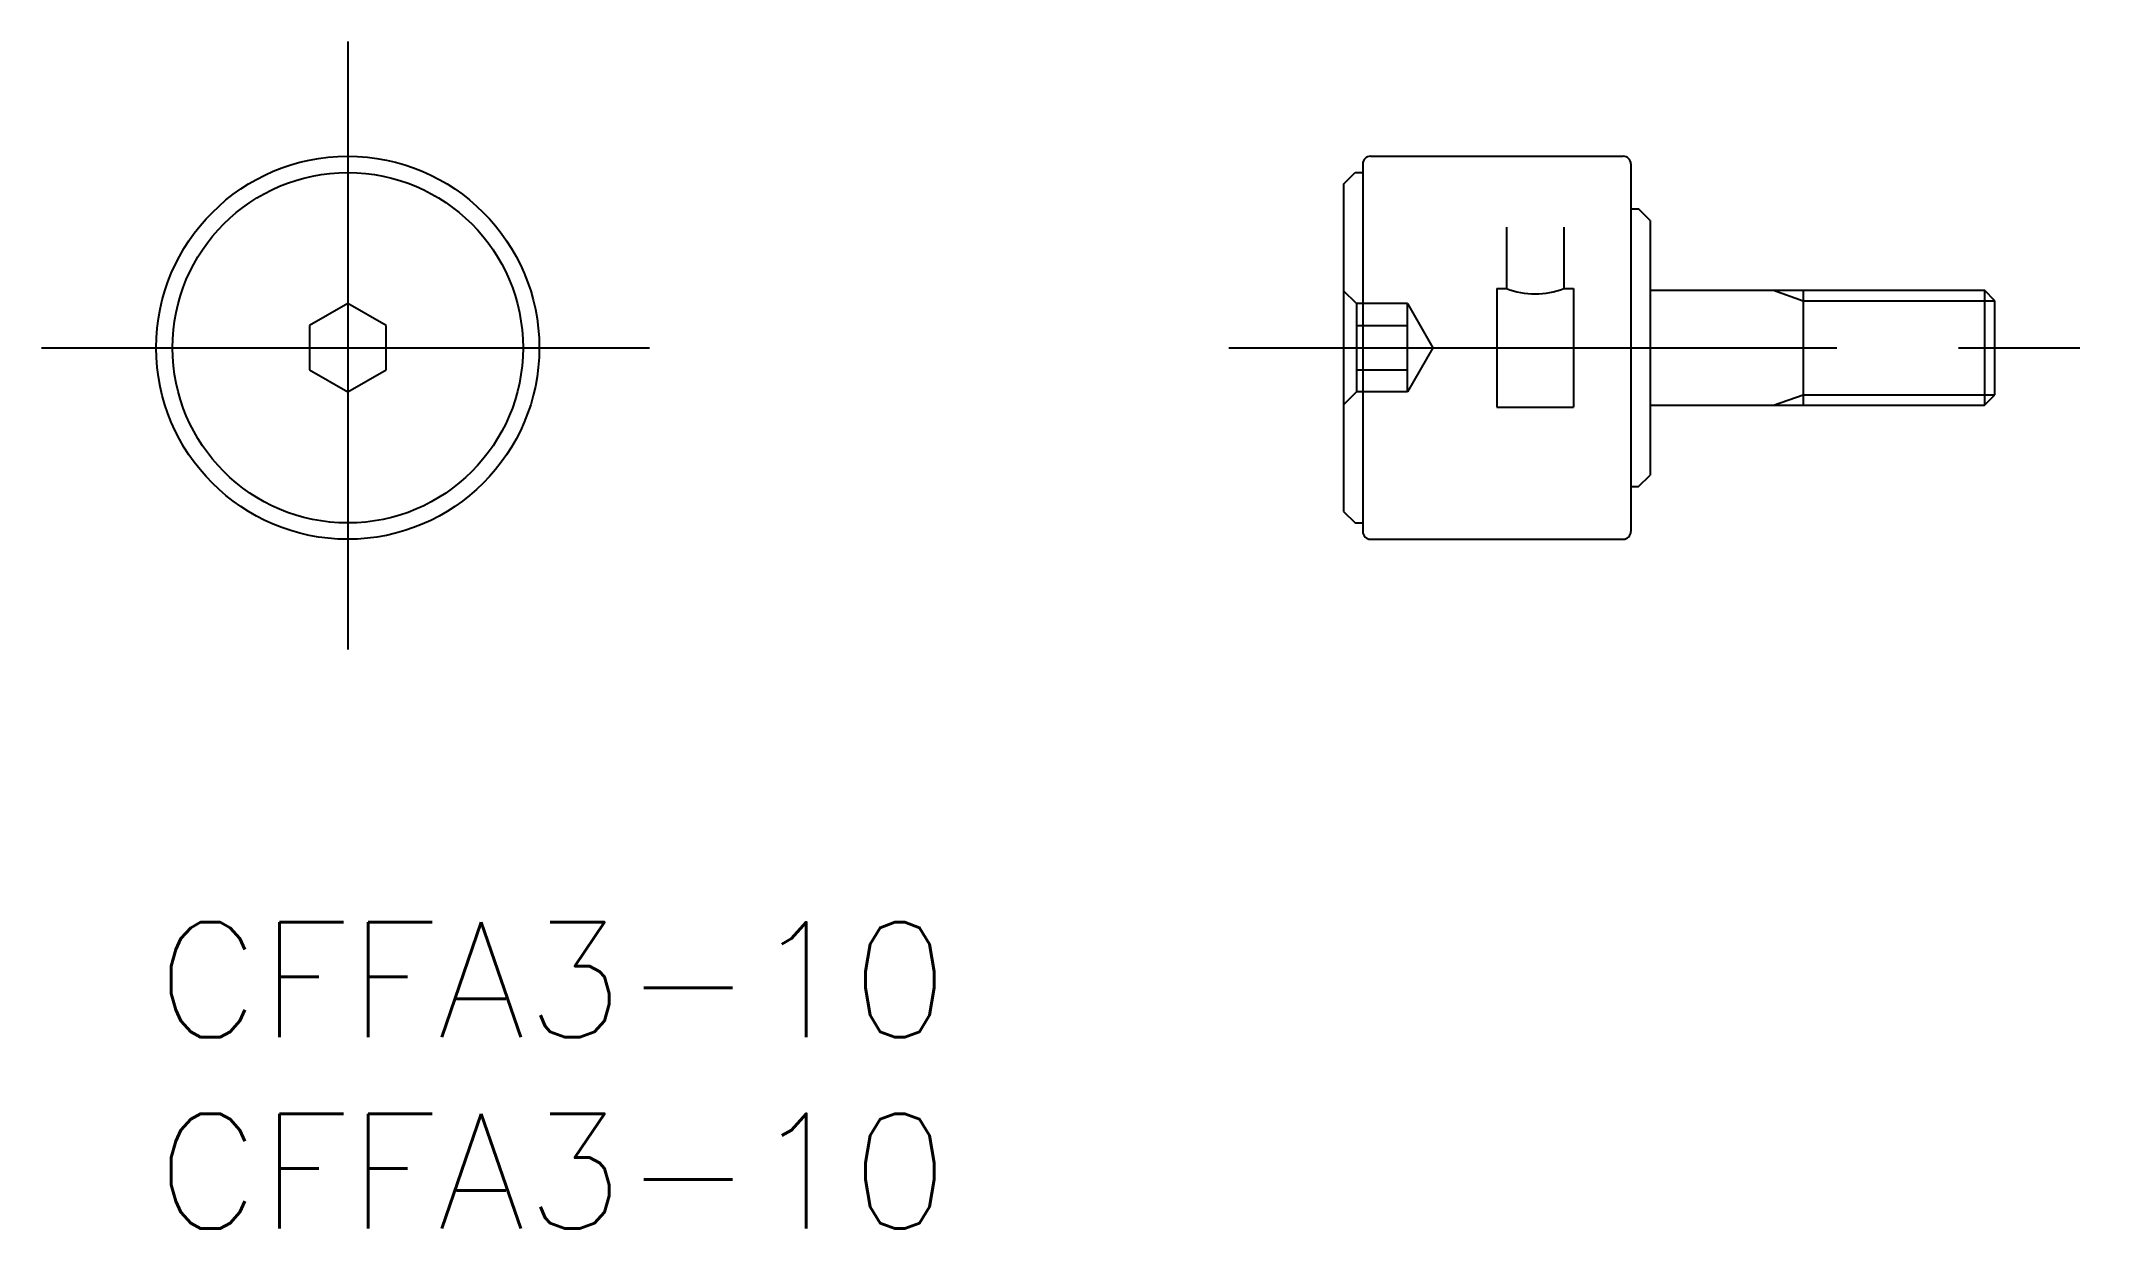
# Model space of a CAD drawing. Extents: x -3 to 51, y -8 to 23.
import ezdxf

# ---------------------------------------------------------------- set-up
doc = ezdxf.new("R2010")
doc.units = 0
doc.header["$LTSCALE"] = 0.5
doc.linetypes.add('CENTER', pattern=[50.8, 31.75, -6.35, 6.35, -6.35])
doc.linetypes.add('DASHED', pattern=[19.05, 12.7, -6.35])
for name, color, linetype in [('MSM_CENTER', 1, 'CENTER'), ('MSM_CONTINUOUS', 7, 'CONTINUOUS'), ('MSM_DASHED', 4, 'DASHED'), ('MSM_NARROW', 5, 'CONTINUOUS'), ('MSM_PART_NUMBER', 7, 'CONTINUOUS')]:
    doc.layers.add(name, color=color, linetype=linetype)
doc.styles.get("Standard").update_dxf_attribs({"font": 'txt.shx', "height": 3, "bigfont": 'bigfont.shx'})

# ---------------------------------------------------------------- blocks, each defined once
blk = doc.blocks.new('*U4')
at = {"layer": 'MSM_PART_NUMBER'}
blk.add_text('CFFA3-10', height=3, dxfattribs=at).set_placement((0, -3))
blk = doc.blocks.new('*U5')
at = {"layer": 'MSM_PART_NUMBER'}
blk.add_text('CFFA3-10', height=3, dxfattribs=at).set_placement((0, -8))

msp = doc.modelspace()

# ---------------------------------------------------------------- linework, layer by layer
at = {"layer": 'MSM_CENTER'}
for p, q in [((5, 23), (5, 7)), ((-3, 15), (13, 15)), ((28, 15), (51, 15))]:
    msp.add_line(p, q, dxfattribs=at)
at = {"layer": 'MSM_CONTINUOUS'}
for p, q in [((31.7, 20), (38.3, 20)), ((31, 19.275), (31.3, 19.575)), ((31.3, 19.575), (31.5, 19.575)), ((31.5, 19.8), (31.5, 10.2)), ((38.5, 19.8), (38.5, 10.2)), ((31, 19.275), (31, 10.725)), ((38.5, 18.625), (38.7, 18.625)), ((39, 18.325), (38.7, 18.625)), ((39, 18.325), (39, 11.675)), ((39, 16.5), (47.729, 16.5)), ((43, 16.5), (43, 13.5)), ((48, 16.229), (47.729, 16.5)), ((47.729, 16.5), (47.729, 13.5)), ((48, 13.77), (48, 16.229)), ((5, 16.155), (4, 15.577)), ((6, 15.577), (5, 16.155)), ((4, 15.577), (4, 14.423)), ((6, 14.423), (6, 15.577)), ((4, 14.423), (5, 13.845)), ((5, 13.845), (6, 14.423)), ((39, 13.5), (47.729, 13.5)), ((47.729, 13.5), (48, 13.77)), ((38.5, 11.375), (38.7, 11.375)), ((38.7, 11.375), (39, 11.675)), ((31, 10.725), (31.3, 10.425)), ((31.3, 10.425), (31.5, 10.425)), ((31.7, 10), (38.3, 10))]:
    msp.add_line(p, q, dxfattribs=at)
for radius in [5, 4.575]:
    msp.add_circle((5, 15), radius, dxfattribs=at)
for centre, start, end in [((31.7, 19.8), 90, 180), ((38.3, 19.8), 0, 90), ((31.7, 10.2), 180, 270), ((38.3, 10.2), 270, 0)]:
    msp.add_arc(centre, 0.2, start, end, dxfattribs=at)
at = {"layer": 'MSM_DASHED'}
for p, q in [((35.25, 18.15), (35.25, 16.55)), ((36.75, 18.15), (36.75, 16.55)), ((31.333, 16.155), (31, 16.488)), ((34.997, 16.55), (34.997, 13.45)), ((34.997, 16.55), (35.25, 16.55)), ((36.75, 16.55), (37, 16.55)), ((37, 16.55), (37, 13.45)), ((32.667, 16.155), (31.333, 16.155)), ((31.333, 16.155), (31.333, 13.845)), ((32.667, 13.845), (32.667, 16.155)), ((32.667, 16.155), (33.333, 15)), ((31.333, 15.577), (32.667, 15.577)), ((33.333, 15), (32.667, 13.845)), ((31.333, 14.423), (32.667, 14.423)), ((31.333, 13.845), (31, 13.512)), ((32.667, 13.845), (31.333, 13.845)), ((34.997, 13.45), (37, 13.45))]:
    msp.add_line(p, q, dxfattribs=at)
msp.add_arc((36, 18.404), 2, 247.9757, 292.0243, dxfattribs=at)
at = {"layer": 'MSM_NARROW'}
for p, q in [((42.221, 16.5), (43, 16.229)), ((43, 16.229), (48, 16.229)), ((42.221, 13.5), (43, 13.77)), ((43, 13.77), (48, 13.77))]:
    msp.add_line(p, q, dxfattribs=at)

# ---------------------------------------------------------------- block references
at = {"layer": 'MSM_CONTINUOUS'}
for name in ['*U4', '*U5']:
    msp.add_blockref(name, (0, 0), dxfattribs=at)

doc.saveas('drawing.dxf')
